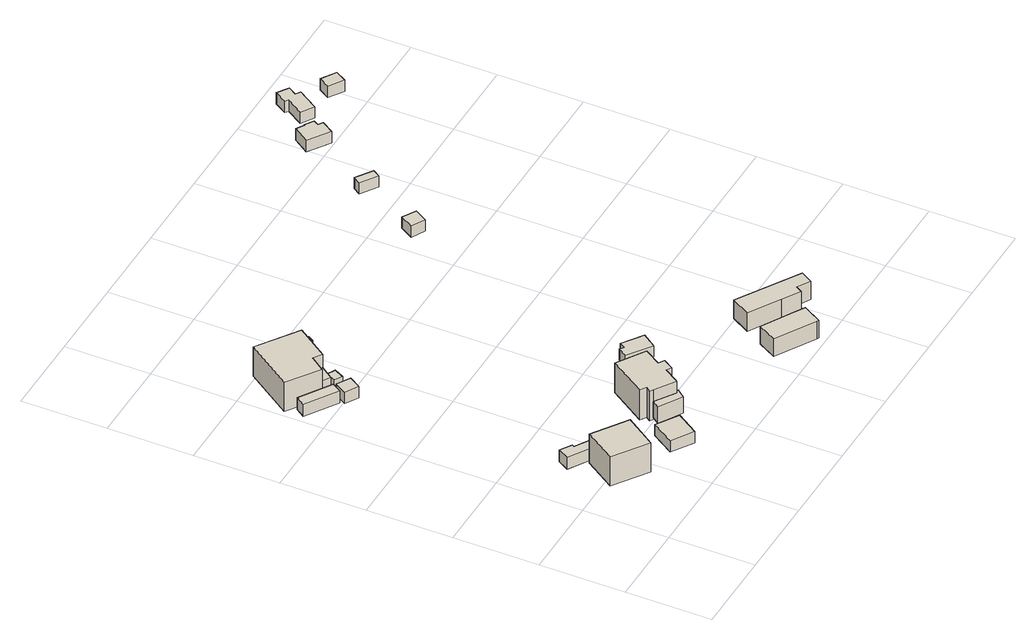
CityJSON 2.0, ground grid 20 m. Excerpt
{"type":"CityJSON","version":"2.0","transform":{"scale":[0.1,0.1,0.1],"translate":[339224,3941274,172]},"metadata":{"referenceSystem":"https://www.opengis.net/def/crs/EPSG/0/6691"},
"CityObjects":{
"building1":{"type":"Building","attributes":{"usage":"411","measuredHeight":8.4,"storeysAboveGround":2,"BuildingIDAttribute.prefecture":"14","BuildingIDAttribute.city":"14151","BuildingDetailAttribute.totalFloorArea":118.25,"BuildingDetailAttribute.buildingFootprintArea":59.13,"BuildingDetailAttribute.buildingStructureType":"601","BuildingDetailAttribute.buildingStructureOrgType":"1","BuildingDetailAttribute.orgUsage":"10","BuildingDetailAttribute.surveyYear":2015},"geometry":[{"type":"Solid","lod":"1","boundaries":[[[[0,1,2,3]],[[2,4,5,3]],[[1,6,4,2]],[[0,7,6,1]],[[3,5,7,0]],[[4,6,7,5]]]]}]},
"building2":{"type":"Building","attributes":{"measuredHeight":3.5,"BuildingIDAttribute.prefecture":"14","BuildingIDAttribute.city":"14151","BuildingDetailAttribute.surveyYear":2015},"geometry":[{"type":"Solid","lod":"1","boundaries":[[[[8,9,10,11,12,13]],[[12,14,15,13]],[[11,16,14,12]],[[10,17,16,11]],[[9,18,17,10]],[[8,19,18,9]],[[13,15,19,8]],[[14,16,17,18,19,15]]]]}]},
"building3":{"type":"Building","attributes":{"measuredHeight":3.7,"BuildingIDAttribute.prefecture":"14","BuildingIDAttribute.city":"14151","BuildingDetailAttribute.surveyYear":2015},"geometry":[{"type":"Solid","lod":"1","boundaries":[[[[20,21,22,23]],[[22,24,25,23]],[[21,26,24,22]],[[20,27,26,21]],[[23,25,27,20]],[[24,26,27,25]]]]}]},
"building4":{"type":"Building","attributes":{"usage":"411","storeysAboveGround":1,"BuildingIDAttribute.prefecture":"14","BuildingIDAttribute.city":"14151","BuildingDetailAttribute.totalFloorArea":33.33,"BuildingDetailAttribute.buildingFootprintArea":33.33,"BuildingDetailAttribute.buildingStructureType":"601","BuildingDetailAttribute.buildingStructureOrgType":"1","BuildingDetailAttribute.orgUsage":"10","BuildingDetailAttribute.surveyYear":2015},"geometry":[{"type":"Solid","lod":"1","boundaries":[[[[28,29,30,31]],[[30,32,33,31]],[[29,34,32,30]],[[28,35,34,29]],[[31,33,35,28]],[[32,34,35,33]]]]}]},
"building5":{"type":"Building","attributes":{"BuildingIDAttribute.prefecture":"14","BuildingIDAttribute.city":"14151","BuildingDetailAttribute.surveyYear":2015},"geometry":[{"type":"Solid","lod":"1","boundaries":[[[[36,37,38,39]],[[38,40,41,39]],[[37,42,40,38]],[[36,43,42,37]],[[39,41,43,36]],[[40,42,43,41]]]]}]},
"building6":{"type":"Building","attributes":{"measuredHeight":6.4,"BuildingIDAttribute.prefecture":"14","BuildingIDAttribute.city":"14151","BuildingDetailAttribute.surveyYear":2015},"geometry":[{"type":"Solid","lod":"1","boundaries":[[[[44,45,46,47]],[[46,48,49,47]],[[45,50,48,46]],[[44,51,50,45]],[[47,49,51,44]],[[48,50,51,49]]]]}]},
"building7":{"type":"Building","attributes":{"usage":"411","measuredHeight":9,"storeysAboveGround":2,"BuildingIDAttribute.prefecture":"14","BuildingIDAttribute.city":"14151","BuildingDetailAttribute.totalFloorArea":232.34,"BuildingDetailAttribute.buildingFootprintArea":116.17,"BuildingDetailAttribute.buildingStructureType":"601","BuildingDetailAttribute.buildingStructureOrgType":"1","BuildingDetailAttribute.orgUsage":"10","BuildingDetailAttribute.surveyYear":2015},"geometry":[{"type":"Solid","lod":"1","boundaries":[[[[52,53,54,55,56,57,58]],[[57,59,60,58]],[[56,61,59,57]],[[55,62,61,56]],[[54,63,62,55]],[[53,64,63,54]],[[52,65,64,53]],[[58,60,65,52]],[[59,61,62,63,64,65,60]]]]}]},
"building8":{"type":"Building","attributes":{"BuildingIDAttribute.prefecture":"14","BuildingIDAttribute.city":"14151","BuildingDetailAttribute.surveyYear":2015},"geometry":[{"type":"Solid","lod":"1","boundaries":[[[[66,67,68,69]],[[68,70,71,69]],[[67,72,70,68]],[[66,73,72,67]],[[69,71,73,66]],[[70,72,73,71]]]]}]},
"building9":{"type":"Building","attributes":{"usage":"411","measuredHeight":5.7,"storeysAboveGround":2,"BuildingIDAttribute.prefecture":"14","BuildingIDAttribute.city":"14151","BuildingDetailAttribute.totalFloorArea":21.46,"BuildingDetailAttribute.buildingFootprintArea":10.73,"BuildingDetailAttribute.buildingStructureType":"601","BuildingDetailAttribute.buildingStructureOrgType":"1","BuildingDetailAttribute.orgUsage":"10","BuildingDetailAttribute.surveyYear":2015},"geometry":[{"type":"Solid","lod":"1","boundaries":[[[[74,75,76,77,78,79]],[[78,80,81,79]],[[77,82,80,78]],[[76,83,82,77]],[[75,84,83,76]],[[74,85,84,75]],[[79,81,85,74]],[[80,82,83,84,85,81]]]]}]},
"building10":{"type":"Building","attributes":{"usage":"411","measuredHeight":9.1,"storeysAboveGround":2,"BuildingIDAttribute.prefecture":"14","BuildingIDAttribute.city":"14151","BuildingDetailAttribute.totalFloorArea":155.59,"BuildingDetailAttribute.buildingFootprintArea":77.79,"BuildingDetailAttribute.buildingStructureType":"601","BuildingDetailAttribute.buildingStructureOrgType":"1","BuildingDetailAttribute.orgUsage":"10","BuildingDetailAttribute.surveyYear":2015},"geometry":[{"type":"Solid","lod":"1","boundaries":[[[[86,87,88,89,90,91,92,93,94,95,96,97]],[[96,98,99,97]],[[95,100,98,96]],[[94,101,100,95]],[[93,102,101,94]],[[92,103,102,93]],[[91,104,103,92]],[[90,105,104,91]],[[89,106,105,90]],[[88,107,106,89]],[[87,108,107,88]],[[86,109,108,87]],[[97,99,109,86]],[[98,100,101,102,103,104,105,106,107,108,109,99]]]]}]},
"building11":{"type":"Building","attributes":{"BuildingIDAttribute.prefecture":"14","BuildingIDAttribute.city":"14151","BuildingDetailAttribute.surveyYear":2015},"geometry":[{"type":"Solid","lod":"1","boundaries":[[[[110,111,112,113]],[[112,114,115,113]],[[111,116,114,112]],[[110,117,116,111]],[[113,115,117,110]],[[114,116,117,115]]]]}]},
"building12":{"type":"Building","attributes":{"BuildingIDAttribute.prefecture":"14","BuildingIDAttribute.city":"14151","BuildingDetailAttribute.surveyYear":2015},"geometry":[{"type":"Solid","lod":"1","boundaries":[[[[118,119,120,121,122,123]],[[122,124,125,123]],[[121,126,124,122]],[[120,127,126,121]],[[119,128,127,120]],[[118,129,128,119]],[[123,125,129,118]],[[124,126,127,128,129,125]]]]}]},
"building13":{"type":"Building","attributes":{"measuredHeight":6,"BuildingIDAttribute.prefecture":"14","BuildingIDAttribute.city":"14151","BuildingDetailAttribute.surveyYear":2015},"geometry":[{"type":"Solid","lod":"1","boundaries":[[[[130,131,132,133,134,135]],[[134,136,137,135]],[[133,138,136,134]],[[132,139,138,133]],[[131,140,139,132]],[[130,141,140,131]],[[135,137,141,130]],[[136,138,139,140,141,137]]]]}]},
"building14":{"type":"Building","attributes":{"usage":"411","measuredHeight":5.9,"storeysAboveGround":1,"BuildingIDAttribute.prefecture":"14","BuildingIDAttribute.city":"14151","BuildingDetailAttribute.totalFloorArea":178.3,"BuildingDetailAttribute.buildingFootprintArea":178.3,"BuildingDetailAttribute.buildingStructureType":"601","BuildingDetailAttribute.buildingStructureOrgType":"1","BuildingDetailAttribute.orgUsage":"10","BuildingDetailAttribute.surveyYear":2015},"geometry":[{"type":"Solid","lod":"1","boundaries":[[[[142,143,144,145,146,147,148,149]],[[148,150,151,149]],[[147,152,150,148]],[[146,153,152,147]],[[145,154,153,146]],[[144,155,154,145]],[[143,156,155,144]],[[142,157,156,143]],[[149,151,157,142]],[[150,152,153,154,155,156,157,151]]]]}]},
"building15":{"type":"Building","attributes":{"BuildingIDAttribute.prefecture":"14","BuildingIDAttribute.city":"14151","BuildingDetailAttribute.surveyYear":2015},"geometry":[{"type":"Solid","lod":"1","boundaries":[[[[158,159,160,161]],[[160,162,163,161]],[[159,164,162,160]],[[158,165,164,159]],[[161,163,165,158]],[[162,164,165,163]]]]}]},
"building16":{"type":"Building","attributes":{"BuildingIDAttribute.prefecture":"14","BuildingIDAttribute.city":"14151","BuildingDetailAttribute.surveyYear":2015},"geometry":[{"type":"Solid","lod":"1","boundaries":[[[[166,167,168,169]],[[168,170,171,169]],[[167,172,170,168]],[[166,173,172,167]],[[169,171,173,166]],[[170,172,173,171]]]]}]},
"building17":{"type":"Building","attributes":{"BuildingIDAttribute.prefecture":"14","BuildingIDAttribute.city":"14151","BuildingDetailAttribute.surveyYear":2015},"geometry":[{"type":"Solid","lod":"1","boundaries":[[[[174,175,176,177,178,179,180,181]],[[180,182,183,181]],[[179,184,182,180]],[[178,185,184,179]],[[177,186,185,178]],[[176,187,186,177]],[[175,188,187,176]],[[174,189,188,175]],[[181,183,189,174]],[[182,184,185,186,187,188,189,183]]]]}]},
"building18":{"type":"Building","attributes":{"BuildingIDAttribute.prefecture":"14","BuildingIDAttribute.city":"14151","BuildingDetailAttribute.surveyYear":2015},"geometry":[{"type":"Solid","lod":"1","boundaries":[[[[190,191,192,193,194,195,196,197]],[[196,198,199,197]],[[195,200,198,196]],[[194,201,200,195]],[[193,202,201,194]],[[192,203,202,193]],[[191,204,203,192]],[[190,205,204,191]],[[197,199,205,190]],[[198,200,201,202,203,204,205,199]]]]}]},
"building19":{"type":"Building","attributes":{"BuildingIDAttribute.prefecture":"14","BuildingIDAttribute.city":"14151","BuildingDetailAttribute.surveyYear":2015},"geometry":[{"type":"Solid","lod":"1","boundaries":[[[[206,207,208,209]],[[208,210,211,209]],[[207,212,210,208]],[[206,213,212,207]],[[209,211,213,206]],[[210,212,213,211]]]]}]}
},
"vertices":[
[147,115,34],[68,170,34],[116,242,34],[196,188,34],[116,242,111],[196,188,111],[68,170,111],[147,115,111],
[77,274,34],[92,300,34],[119,283,34],[116,278,34],[224,212,34],[211,192,34],[224,212,65],[211,192,65],[116,278,65],[119,283,65],[92,300,65],[77,274,65],
[75,799,21],[2,847,21],[16,868,21],[89,821,21],[16,868,53],[89,821,53],[2,847,53],[75,799,53],
[307,129,34],[273,77,34],[223,109,34],[257,161,34],[223,109,64],[257,161,64],[273,77,64],[307,129,64],
[126,800,20],[109,772,20],[79,790,20],[96,818,20],[79,790,50],[96,818,50],[109,772,50],[126,800,50],
[119,861,20],[97,831,20],[77,844,20],[99,874,20],[77,844,61],[99,874,61],[97,831,61],[119,861,61],
[171,936,18],[119,861,18],[99,874,18],[77,844,18],[75,840,18],[1,891,18],[77,1001,18],[1,891,96],[77,1001,96],[75,840,96],[77,844,96],[99,874,96],[119,861,96],[171,936,96],
[135,840,20],[123,817,20],[105,827,20],[116,850,20],[105,827,50],[116,850,50],[123,817,50],[135,840,50],
[359,164,34],[365,161,34],[350,142,34],[296,174,34],[309,191,34],[356,160,34],[309,191,77],[356,160,77],[296,174,77],[350,142,77],[365,161,77],[359,164,77],
[393,222,28],[407,214,28],[391,189,28],[380,197,28],[359,164,28],[356,160,28],[309,191,28],[302,196,28],[310,207,28],[296,216,28],[353,302,28],[418,261,28],[353,302,107],[418,261,107],[296,216,107],[310,207,107],[302,196,107],[309,191,107],[356,160,107],[359,164,107],[380,197,107],[391,189,107],[407,214,107],[393,222,107],
[212,940,18],[203,926,18],[184,939,18],[194,953,18],[184,939,48],[194,953,48],[203,926,48],[212,940,48],
[444,324,23],[458,344,23],[467,338,23],[475,351,23],[522,318,23],[499,285,23],[522,318,53],[499,285,53],[475,351,53],[467,338,53],[458,344,53],[444,324,53],
[718,44,37],[693,0,37],[688,3,37],[596,56,37],[621,100,37],[695,58,37],[621,100,84],[695,58,84],[596,56,84],[688,3,84],[693,0,84],[718,44,84],
[816,100,36],[799,72,36],[769,90,36],[764,81,36],[760,75,36],[719,100,36],[647,143,36],[673,187,36],[647,143,85],[673,187,85],[719,100,85],[760,75,85],[764,81,85],[769,90,85],[799,72,85],[816,100,85],
[667,898,14],[636,915,14],[654,946,14],[685,928,14],[654,946,44],[685,928,44],[636,915,44],[667,898,44],
[755,1050,12],[717,1076,12],[728,1093,12],[766,1067,12],[728,1093,42],[766,1067,42],[717,1076,42],[755,1050,42],
[840,1264,8],[841,1266,8],[861,1253,8],[854,1241,8],[865,1234,8],[846,1205,8],[796,1239,8],[821,1276,8],[796,1239,38],[821,1276,38],[846,1205,38],[865,1234,38],[854,1241,38],[861,1253,38],[841,1266,38],[840,1264,38],
[904,1273,7],[874,1292,7],[900,1331,7],[892,1337,7],[910,1365,7],[936,1348,7],[924,1329,7],[935,1321,7],[924,1329,37],[935,1321,37],[936,1348,37],[910,1365,37],[892,1337,37],[900,1331,37],[874,1292,37],[904,1273,37],
[1027,1284,6],[1011,1258,6],[977,1280,6],[993,1305,6],[977,1280,36],[993,1305,36],[1011,1258,36],[1027,1284,36]
]}
